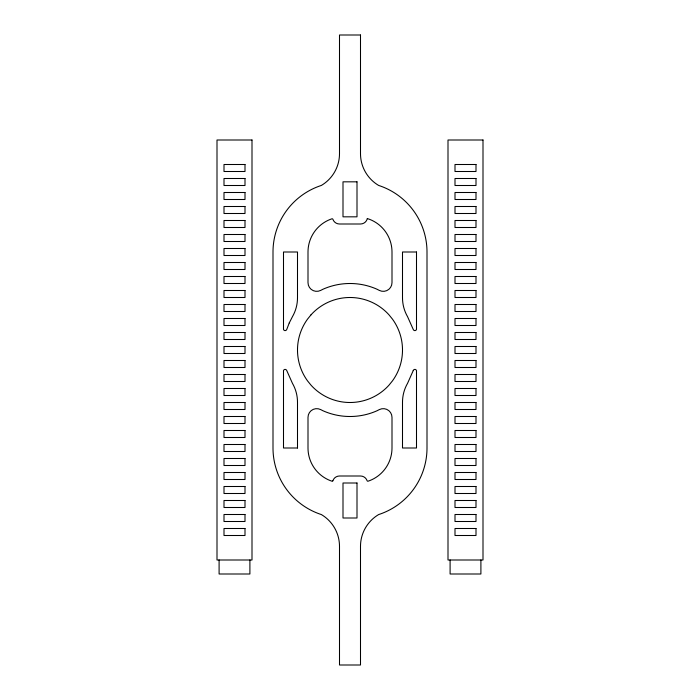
<?xml version="1.0" encoding="UTF-8"?>
<svg xmlns="http://www.w3.org/2000/svg" width="700" height="700" viewBox="0 0 700 700"><rect width="100%" height="100%" fill="white"/><g stroke="black" fill="none" stroke-linecap="round" stroke-linejoin="round"><path stroke-width="1.05" d="M480.9 560L480.9 574L450.1 574L450.1 560M249.9 560L249.9 574L219.1 574L219.1 560M367.316 218.575L367.159 219.161A7 7 0 0 1 360.5 224L339.5 224A7 7 0 0 1 332.841 219.161L332.185 218.715A35 35 0 0 0 308 252L308 282.625A8.724 8.724 0 0 0 320.688 290.404L322.954 289.249A66.5 66.5 0 0 1 377.046 289.249L379.312 290.404A8.724 8.724 0 0 0 392 282.625L392 252A35 35 0 0 0 367.815 218.715L367.316 218.575M332.841 480.839L332.185 481.285A35 35 0 0 1 308 448L308 417.375A8.724 8.724 0 0 1 320.688 409.596L322.954 410.751A66.5 66.5 0 0 0 377.046 410.751L379.312 409.596A8.724 8.724 0 0 1 392 417.375L392 448A35 35 0 0 1 367.815 481.285L367.159 480.839A7 7 0 0 0 360.5 476L339.5 476A7 7 0 0 0 332.841 480.839M289.249 322.954L286.755 329.446A1.715 1.715 0 0 1 283.5 329.446L283.5 252L297.5 252L297.5 297.754A38.001 38.001 0 0 1 292.408 316.75L289.249 322.954M413.245 370.554L407.592 383.25A38.001 38.001 0 0 0 402.5 402.246L402.5 448L416.5 448L416.5 370.554A1.715 1.715 0 0 0 413.245 370.554M310.984 314.869L307.527 319.139A52.5 52.5 0 0 0 307.527 380.861L310.984 385.131A52.5 52.5 0 0 0 389.016 385.131L392.473 380.861A52.5 52.5 0 0 0 392.473 319.139L389.016 314.869A52.5 52.5 0 0 0 310.984 314.869M360.5 35L339.5 35L339.5 153.633A36.934 36.934 0 0 1 321.37 185.43A70 70 0 0 0 273 252L273 448A70 70 0 0 0 321.37 514.57A36.934 36.934 0 0 1 339.5 546.367L339.5 665L360.5 665L360.5 546.367A36.934 36.934 0 0 1 378.63 514.57A70 70 0 0 0 427 448L427 252A70 70 0 0 0 378.63 185.43A36.934 36.934 0 0 1 360.5 153.633L360.5 35M252 140L217 140L217 560L252 560L252 140M483 140L448 140L448 560L483 560L483 140M245 164.5L224 164.5L224 171.5L245 171.5L245 164.5M476 164.5L455 164.5L455 171.5L476 171.5L476 164.5M245 178.5L224 178.5L224 185.5L245 185.5L245 178.5M476 178.5L455 178.5L455 185.5L476 185.5L476 178.5M357 181.825L343 181.825L343 216.825L357 216.825L357 181.825M245 192.5L224 192.5L224 199.5L245 199.5L245 192.5M476 192.5L455 192.5L455 199.5L476 199.5L476 192.5M245 206.5L224 206.5L224 213.5L245 213.5L245 206.5M476 206.5L455 206.5L455 213.5L476 213.5L476 206.5M245 220.5L224 220.5L224 227.5L245 227.5L245 220.5M476 220.5L455 220.5L455 227.5L476 227.5L476 220.5M245 234.5L224 234.5L224 241.5L245 241.5L245 234.5M476 234.5L455 234.5L455 241.5L476 241.5L476 234.5M245 248.5L224 248.5L224 255.5L245 255.5L245 248.5M476 248.5L455 248.5L455 255.5L476 255.5L476 248.5M416.5 252L402.5 252L402.5 297.754A38.001 38.001 0 0 0 407.592 316.75L413.245 329.446A1.715 1.715 0 0 0 416.5 329.446L416.5 252M245 262.5L224 262.5L224 269.5L245 269.5L245 262.5M476 262.5L455 262.5L455 269.5L476 269.5L476 262.5M245 276.5L224 276.5L224 283.5L245 283.5L245 276.5M476 276.5L455 276.5L455 283.5L476 283.5L476 276.5M245 290.5L224 290.5L224 297.5L245 297.5L245 290.5M476 290.5L455 290.5L455 297.5L476 297.5L476 290.5M245 304.5L224 304.5L224 311.5L245 311.5L245 304.5M476 304.5L455 304.5L455 311.5L476 311.5L476 304.5M245 318.5L224 318.5L224 325.5L245 325.5L245 318.5M476 318.5L455 318.5L455 325.5L476 325.5L476 318.5M245 332.5L224 332.5L224 339.5L245 339.5L245 332.5M476 332.5L455 332.5L455 339.5L476 339.5L476 332.5M245 346.5L224 346.5L224 353.5L245 353.5L245 346.5M476 346.5L455 346.5L455 353.5L476 353.5L476 346.5M245 360.5L224 360.5L224 367.5L245 367.5L245 360.5M476 360.5L455 360.5L455 367.5L476 367.5L476 360.5M245 374.5L224 374.5L224 381.5L245 381.5L245 374.5M476 374.5L455 374.5L455 381.5L476 381.5L476 374.5M245 388.5L224 388.5L224 395.5L245 395.5L245 388.5M476 388.5L455 388.5L455 395.5L476 395.5L476 388.5M245 402.5L224 402.5L224 409.5L245 409.5L245 402.5M476 402.5L455 402.5L455 409.5L476 409.5L476 402.5M245 416.5L224 416.5L224 423.5L245 423.5L245 416.5M476 416.5L455 416.5L455 423.5L476 423.5L476 416.5M245 430.5L224 430.5L224 437.5L245 437.5L245 430.5M476 430.5L455 430.5L455 437.5L476 437.5L476 430.5M245 444.5L224 444.5L224 451.5L245 451.5L245 444.5M476 444.5L455 444.5L455 451.5L476 451.5L476 444.5M297.5 448L283.5 448L283.5 370.554A1.715 1.715 0 0 1 286.755 370.554L292.408 383.25A38.001 38.001 0 0 1 297.5 402.246L297.5 448M245 458.5L224 458.5L224 465.5L245 465.5L245 458.5M476 458.5L455 458.5L455 465.5L476 465.5L476 458.5M245 472.5L224 472.5L224 479.5L245 479.5L245 472.5M476 472.5L455 472.5L455 479.5L476 479.5L476 472.5M357 483L343 483L343 518L357 518L357 483M245 486.5L224 486.5L224 493.5L245 493.5L245 486.5M476 486.5L455 486.5L455 493.5L476 493.5L476 486.5M245 500.5L224 500.5L224 507.5L245 507.5L245 500.5M476 500.5L455 500.5L455 507.5L476 507.5L476 500.5M245 514.5L224 514.5L224 521.5L245 521.5L245 514.5M476 514.5L455 514.5L455 521.5L476 521.5L476 514.5M245 528.5L224 528.5L224 535.5L245 535.5L245 528.5M476 528.5L455 528.5L455 535.5L476 535.5L476 528.5"/></g></svg>
